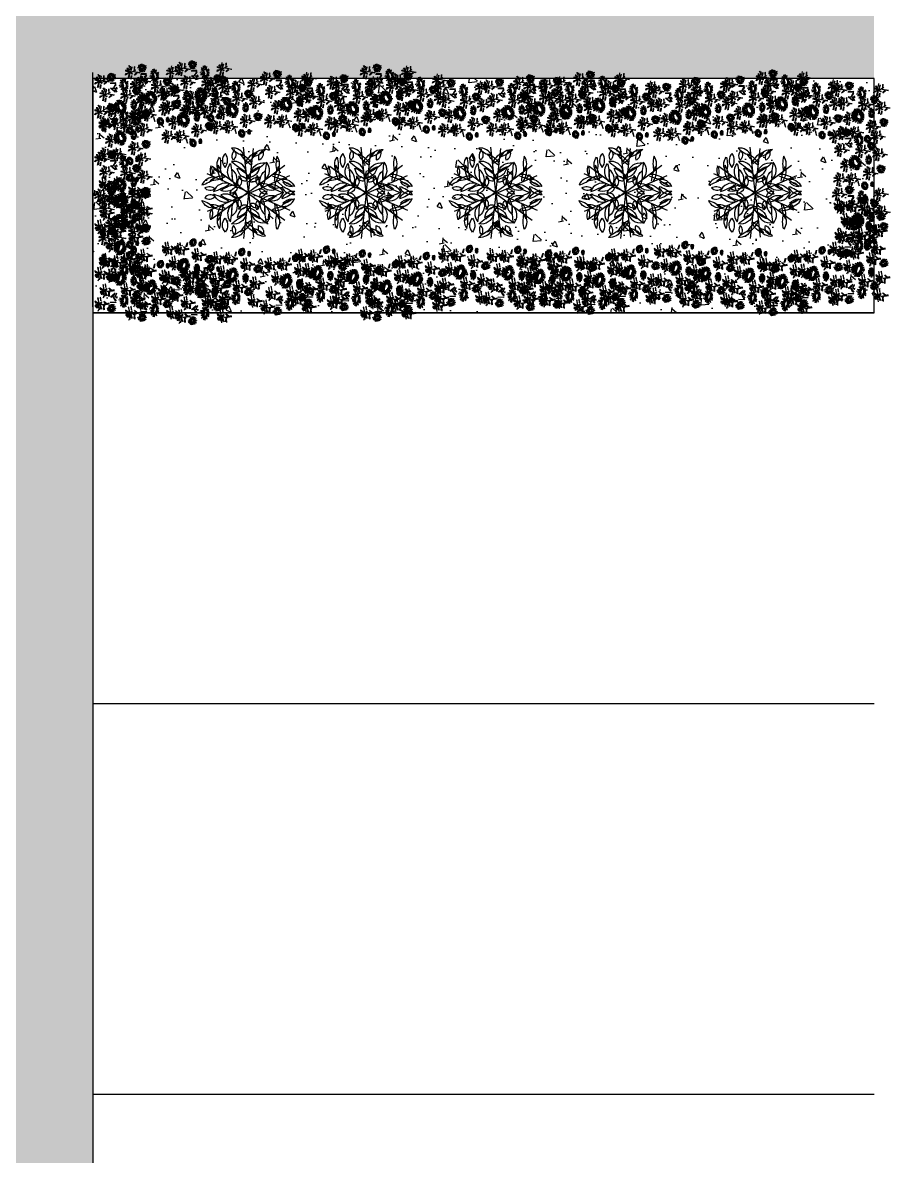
# Model space of a CAD drawing. Header units: millimetres. Extents: x 2508 to 2607, y 837 to 997.
# Drawn here: x 2530.18 to 2535.73, y 856.52 to 863.78 of the extents above; entities that cross this region are included whole.
import ezdxf

# ---------------------------------------------------------------- set-up
doc = ezdxf.new("R2010")
doc.units = ezdxf.units.MM
doc.linetypes.add('DASHED', pattern=[19.05, 12.7, -6.35])
doc.layers.add('PISO EST', color=250, linetype='Continuous', lineweight=0)

# ---------------------------------------------------------------- blocks, each defined once
blk = doc.blocks.new('mh')
at = {"color": 86, "linetype": 'Continuous'}
for p, q in [((998.4038, 665.3744), (998.3929, 665.3326)), ((998.3932, 665.3356), (998.3999, 665.3766)), ((998.4168, 665.3406), (998.403, 665.3584)), ((998.4984, 665.36), (998.5156, 665.3271)), ((998.5181, 665.3863), (998.5072, 665.3446)), ((998.5074, 665.3476), (998.5142, 665.3886)), ((998.5172, 665.3704), (998.5169, 665.3638)), ((998.5169, 665.3638), (998.5302, 665.3512)), ((998.531, 665.3526), (998.5172, 665.3704)), ((998.3584, 665.3136), (998.3836, 665.3082)), ((998.3877, 665.3411), (998.3611, 665.3422)), ((998.3651, 665.3379), (998.3874, 665.3404)), ((998.4008, 665.316), (998.3664, 665.3261)), ((998.367, 665.3207), (998.3997, 665.3159)), ((998.4016, 665.3141), (998.3718, 665.2999)), ((998.3733, 665.2921), (998.3994, 665.312)), ((998.383, 665.2858), (998.3985, 665.3115)), ((998.3912, 665.2849), (998.383, 665.2858)), ((998.3842, 665.348), (998.4014, 665.3151)), ((998.3994, 665.312), (998.3912, 665.2849)), ((998.3985, 665.3115), (998.4169, 665.2829)), ((998.4001, 665.3105), (998.4079, 665.3292)), ((998.4059, 665.286), (998.4001, 665.3105)), ((998.4115, 665.3249), (998.4008, 665.3125)), ((998.4026, 665.3518), (998.416, 665.3392)), ((998.4169, 665.2829), (998.4059, 665.286)), ((998.4062, 665.3081), (998.4347, 665.3056)), ((998.4383, 665.3007), (998.4066, 665.3081)), ((998.4079, 665.3292), (998.4115, 665.3249)), ((998.4429, 665.3166), (998.4188, 665.3214)), ((998.4199, 665.3215), (998.4407, 665.3192)), ((998.4347, 665.3056), (998.4383, 665.3007)), ((998.4404, 665.3229), (998.4426, 665.3204)), ((998.4407, 665.3192), (998.4429, 665.3166)), ((998.4671, 665.3166), (998.4815, 665.3224)), ((998.4828, 665.3226), (998.4696, 665.3156)), ((998.4727, 665.3256), (998.4979, 665.3202)), ((998.502, 665.3531), (998.4754, 665.3542)), ((998.4754, 665.3542), (998.4794, 665.3499)), ((998.4794, 665.3499), (998.5017, 665.3524)), ((998.5151, 665.328), (998.4807, 665.3381)), ((998.4807, 665.3381), (998.4813, 665.3327)), ((998.4813, 665.3327), (998.514, 665.3279)), ((998.5158, 665.3261), (998.486, 665.3119)), ((998.486, 665.3119), (998.4875, 665.3041)), ((998.4875, 665.3041), (998.5137, 665.324)), ((998.4972, 665.2978), (998.5127, 665.3235)), ((998.5054, 665.2969), (998.4972, 665.2978)), ((998.5137, 665.324), (998.5054, 665.2969)), ((998.5127, 665.3235), (998.5311, 665.2948)), ((998.5144, 665.3225), (998.5221, 665.3412)), ((998.5202, 665.298), (998.5144, 665.3225)), ((998.5258, 665.3369), (998.5151, 665.3245)), ((998.5311, 665.2948), (998.5202, 665.298)), ((998.5205, 665.3201), (998.549, 665.3176)), ((998.5526, 665.3126), (998.5209, 665.3201)), ((998.5221, 665.3412), (998.5258, 665.3369)), ((998.5571, 665.3286), (998.5331, 665.3334)), ((998.5341, 665.3335), (998.5549, 665.3311)), ((998.549, 665.3176), (998.5526, 665.3126)), ((998.6224, 665.2934), (998.5958, 665.2945)), ((998.5958, 665.2945), (998.5998, 665.2903)), ((998.5998, 665.2903), (998.6221, 665.2928)), ((998.6188, 665.3004), (998.636, 665.2674)), ((998.6385, 665.3267), (998.6276, 665.285)), ((998.6278, 665.288), (998.6346, 665.3289)), ((998.6376, 665.3108), (998.6373, 665.3042)), ((998.6373, 665.3042), (998.6506, 665.2916)), ((998.6514, 665.293), (998.6376, 665.3108)), ((998.4448, 665.2077), (998.4592, 665.2134)), ((998.4605, 665.2136), (998.4473, 665.2066)), ((998.4504, 665.2166), (998.4756, 665.2112)), ((998.4797, 665.2441), (998.4531, 665.2452)), ((998.4531, 665.2452), (998.4571, 665.241)), ((998.4571, 665.241), (998.4794, 665.2434)), ((998.4928, 665.219), (998.4584, 665.2291)), ((998.4584, 665.2291), (998.459, 665.2237)), ((998.459, 665.2237), (998.4917, 665.2189)), ((998.4936, 665.2171), (998.4637, 665.2029)), ((998.4652, 665.1951), (998.4914, 665.2151)), ((998.4749, 665.1888), (998.4904, 665.2145)), ((998.4761, 665.2511), (998.4933, 665.2181)), ((998.4914, 665.2151), (998.4831, 665.1879)), ((998.4958, 665.2774), (998.4849, 665.2357)), ((998.4851, 665.2386), (998.4919, 665.2796)), ((998.4904, 665.2145), (998.5088, 665.1859)), ((998.4921, 665.2136), (998.4998, 665.2322)), ((998.4979, 665.189), (998.4921, 665.2136)), ((998.5035, 665.2279), (998.4928, 665.2155)), ((998.4949, 665.2615), (998.4946, 665.2549)), ((998.4946, 665.2549), (998.5079, 665.2422)), ((998.5087, 665.2437), (998.4949, 665.2615)), ((998.4998, 665.2322), (998.5035, 665.2279)), ((998.5348, 665.2197), (998.5108, 665.2244)), ((998.5118, 665.2245), (998.5326, 665.2222)), ((998.5326, 665.2222), (998.5348, 665.2197)), ((998.5875, 665.257), (998.6019, 665.2628)), ((998.6032, 665.2629), (998.59, 665.256)), ((998.5931, 665.2659), (998.6183, 665.2605)), ((998.6355, 665.2684), (998.6011, 665.2785)), ((998.6011, 665.2785), (998.6017, 665.273)), ((998.6017, 665.273), (998.6344, 665.2682)), ((998.6363, 665.2665), (998.6064, 665.2523)), ((998.6064, 665.2523), (998.6079, 665.2444)), ((998.6079, 665.2444), (998.6341, 665.2644)), ((998.6176, 665.2381), (998.6331, 665.2639)), ((998.6258, 665.2372), (998.6176, 665.2381)), ((998.6341, 665.2644), (998.6258, 665.2372)), ((998.6331, 665.2639), (998.6515, 665.2352)), ((998.6348, 665.2629), (998.6425, 665.2815)), ((998.6406, 665.2383), (998.6348, 665.2629)), ((998.6462, 665.2773), (998.6355, 665.2648)), ((998.6515, 665.2352), (998.6406, 665.2383)), ((998.6409, 665.2604), (998.6694, 665.2579)), ((998.673, 665.253), (998.6413, 665.2605)), ((998.6425, 665.2815), (998.6462, 665.2773)), ((998.6775, 665.269), (998.6535, 665.2738)), ((998.6545, 665.2738), (998.6753, 665.2715)), ((998.6751, 665.2165), (998.6642, 665.1748)), ((998.6645, 665.1777), (998.6712, 665.2187)), ((998.6694, 665.2579), (998.673, 665.253)), ((998.6753, 665.2715), (998.6775, 665.269)), ((998.4127, 665.1544), (998.4093, 665.1525)), ((998.4093, 665.1525), (998.4103, 665.1194)), ((998.4115, 665.1164), (998.4127, 665.1544)), ((998.4438, 665.1374), (998.4206, 665.1561)), ((998.4206, 665.1561), (998.4212, 665.1492)), ((998.4212, 665.1492), (998.4449, 665.1359)), ((998.4248, 665.178), (998.4273, 665.1729)), ((998.4373, 665.1601), (998.4442, 665.1535)), ((998.4439, 665.1544), (998.4398, 665.1624)), ((998.4686, 665.1491), (998.4434, 665.1186)), ((998.445, 665.1537), (998.4443, 665.128)), ((998.4445, 665.123), (998.4606, 665.1452)), ((998.4449, 665.1543), (998.4455, 665.1637)), ((998.4477, 665.1501), (998.4671, 665.1594)), ((998.4656, 665.156), (998.4485, 665.1492)), ((998.4606, 665.1452), (998.4686, 665.1491)), ((998.4637, 665.2029), (998.4652, 665.1951)), ((998.4671, 665.1594), (998.4656, 665.156)), ((998.4831, 665.1879), (998.4749, 665.1888)), ((998.4905, 665.1432), (998.4796, 665.1015)), ((998.4798, 665.1045), (998.4866, 665.1454)), ((998.5088, 665.1859), (998.4979, 665.189)), ((998.4982, 665.2111), (998.5267, 665.2086)), ((998.5303, 665.2037), (998.4986, 665.2112)), ((998.5267, 665.2086), (998.5303, 665.2037)), ((998.5719, 665.1476), (998.5454, 665.1487)), ((998.5454, 665.1487), (998.5493, 665.1445)), ((998.5493, 665.1445), (998.5717, 665.1469)), ((998.5684, 665.1546), (998.5856, 665.1216)), ((998.588, 665.1809), (998.5771, 665.1392)), ((998.5774, 665.1421), (998.5842, 665.1831)), ((998.5872, 665.165), (998.5868, 665.1584)), ((998.5868, 665.1584), (998.6002, 665.1457)), ((998.601, 665.1472), (998.5872, 665.165)), ((998.6297, 665.1557), (998.6549, 665.1503)), ((998.659, 665.1832), (998.6324, 665.1843)), ((998.6364, 665.1801), (998.6587, 665.1825)), ((998.6721, 665.1581), (998.6377, 665.1682)), ((998.6383, 665.1628), (998.671, 665.158)), ((998.6729, 665.1562), (998.643, 665.142)), ((998.643, 665.142), (998.6446, 665.1342)), ((998.6446, 665.1342), (998.6707, 665.1542)), ((998.6543, 665.1279), (998.6697, 665.1536)), ((998.6555, 665.1902), (998.6727, 665.1572)), ((998.6707, 665.1542), (998.6624, 665.127)), ((998.6697, 665.1536), (998.6881, 665.125)), ((998.6714, 665.1527), (998.6792, 665.1713)), ((998.6772, 665.1281), (998.6714, 665.1527)), ((998.6828, 665.167), (998.6721, 665.1546)), ((998.6742, 665.2006), (998.6739, 665.194)), ((998.6739, 665.194), (998.6873, 665.1813)), ((998.6881, 665.1828), (998.6742, 665.2006)), ((998.6775, 665.1502), (998.706, 665.1477)), ((998.7096, 665.1428), (998.6779, 665.1503)), ((998.6792, 665.1713), (998.6828, 665.167)), ((998.684, 665.139), (998.6984, 665.1447)), ((998.6997, 665.1449), (998.6864, 665.1379)), ((998.6883, 665.198), (998.7149, 665.2075)), ((998.689, 665.2028), (998.6883, 665.198)), ((998.7145, 665.208), (998.689, 665.2028)), ((998.7141, 665.1588), (998.6901, 665.1635)), ((998.6912, 665.1636), (998.712, 665.1613)), ((998.6923, 665.1765), (998.6962, 665.1723)), ((998.6975, 665.1604), (998.6981, 665.155)), ((998.706, 665.1477), (998.7096, 665.1428)), ((998.3889, 665.0775), (998.3623, 665.0786)), ((998.3623, 665.0786), (998.3663, 665.0744)), ((998.3663, 665.0744), (998.3886, 665.0769)), ((998.3853, 665.0845), (998.4025, 665.0515)), ((998.405, 665.1108), (998.3941, 665.0691)), ((998.3943, 665.0721), (998.4011, 665.113)), ((998.4041, 665.0949), (998.4038, 665.0883)), ((998.4038, 665.0883), (998.4171, 665.0757)), ((998.418, 665.0771), (998.4041, 665.0949)), ((998.4395, 665.0735), (998.4539, 665.0793)), ((998.4552, 665.0795), (998.442, 665.0725)), ((998.4451, 665.0825), (998.4703, 665.0771)), ((998.4744, 665.11), (998.4478, 665.1111)), ((998.4478, 665.1111), (998.4518, 665.1068)), ((998.4518, 665.1068), (998.4741, 665.1093)), ((998.4875, 665.0849), (998.4531, 665.095)), ((998.4531, 665.095), (998.4536, 665.0896)), ((998.4536, 665.0896), (998.4864, 665.0848)), ((998.4882, 665.083), (998.4584, 665.0688)), ((998.4584, 665.0688), (998.4599, 665.061)), ((998.4599, 665.061), (998.4861, 665.0809)), ((998.4696, 665.0547), (998.4851, 665.0804)), ((998.4708, 665.1169), (998.488, 665.0839)), ((998.4861, 665.0809), (998.4778, 665.0538)), ((998.4851, 665.0804), (998.5035, 665.0517)), ((998.4868, 665.0794), (998.4945, 665.0981)), ((998.4926, 665.0549), (998.4868, 665.0794)), ((998.4982, 665.0938), (998.4875, 665.0813)), ((998.4896, 665.1273), (998.4893, 665.1207)), ((998.4893, 665.1207), (998.5026, 665.1081)), ((998.5034, 665.1095), (998.4896, 665.1273)), ((998.4929, 665.077), (998.5214, 665.0745)), ((998.525, 665.0695), (998.4933, 665.077)), ((998.4945, 665.0981), (998.4982, 665.0938)), ((998.5295, 665.0855), (998.5055, 665.0903)), ((998.5065, 665.0903), (998.5273, 665.088)), ((998.5214, 665.0745), (998.525, 665.0695)), ((998.5273, 665.088), (998.5295, 665.0855)), ((998.5371, 665.1112), (998.5515, 665.1169)), ((998.5528, 665.1171), (998.5395, 665.1101)), ((998.5427, 665.1201), (998.5678, 665.1147)), ((998.585, 665.1226), (998.5506, 665.1326)), ((998.5506, 665.1326), (998.5512, 665.1272)), ((998.5512, 665.1272), (998.5839, 665.1224)), ((998.5858, 665.1207), (998.556, 665.1064)), ((998.556, 665.1064), (998.5575, 665.0986)), ((998.5575, 665.0986), (998.5837, 665.1186)), ((998.5672, 665.0923), (998.5827, 665.118)), ((998.5754, 665.0914), (998.5672, 665.0923)), ((998.5837, 665.1186), (998.5754, 665.0914)), ((998.5827, 665.118), (998.6011, 665.0894)), ((998.5843, 665.1171), (998.5921, 665.1357)), ((998.5901, 665.0925), (998.5843, 665.1171)), ((998.5958, 665.1314), (998.5851, 665.119)), ((998.6011, 665.0894), (998.5901, 665.0925)), ((998.5905, 665.1146), (998.6189, 665.1121)), ((998.6226, 665.1072), (998.5908, 665.1147)), ((998.5921, 665.1357), (998.5958, 665.1314)), ((998.6271, 665.1232), (998.603, 665.128)), ((998.6041, 665.128), (998.6249, 665.1257)), ((998.6189, 665.1121), (998.6226, 665.1072)), ((998.6249, 665.1257), (998.6271, 665.1232)), ((998.6277, 665.0676), (998.6421, 665.0734)), ((998.6434, 665.0735), (998.6301, 665.0665)), ((998.6333, 665.0765), (998.6585, 665.0711)), ((998.6625, 665.104), (998.636, 665.1051)), ((998.636, 665.1051), (998.6399, 665.1009)), ((998.6399, 665.1009), (998.6623, 665.1034)), ((998.6756, 665.079), (998.6412, 665.0891)), ((998.6412, 665.0891), (998.6418, 665.0836)), ((998.6418, 665.0836), (998.6745, 665.0788)), ((998.6764, 665.0771), (998.6466, 665.0629)), ((998.6481, 665.055), (998.6743, 665.075)), ((998.6624, 665.127), (998.6543, 665.1279)), ((998.6578, 665.0487), (998.6733, 665.0745)), ((998.659, 665.111), (998.6762, 665.078)), ((998.6743, 665.075), (998.666, 665.0478)), ((998.6786, 665.1373), (998.6677, 665.0956)), ((998.668, 665.0986), (998.6748, 665.1395)), ((998.6733, 665.0745), (998.6917, 665.0458)), ((998.6749, 665.0735), (998.6827, 665.0921)), ((998.6807, 665.0489), (998.6749, 665.0735)), ((998.6864, 665.0879), (998.6757, 665.0754)), ((998.6881, 665.125), (998.6772, 665.1281)), ((998.6778, 665.1214), (998.6774, 665.1148)), ((998.6774, 665.1148), (998.6908, 665.1022)), ((998.6916, 665.1036), (998.6778, 665.1214)), ((998.6811, 665.071), (998.7095, 665.0685)), ((998.7132, 665.0636), (998.6814, 665.0711)), ((998.6827, 665.0921), (998.6864, 665.0879)), ((998.7177, 665.0796), (998.6936, 665.0844)), ((998.6947, 665.0844), (998.7155, 665.0821)), ((998.7095, 665.0685), (998.7132, 665.0636)), ((998.7155, 665.0821), (998.7177, 665.0796)), ((998.354, 665.0411), (998.3684, 665.0469)), ((998.3697, 665.047), (998.3565, 665.0401)), ((998.3596, 665.05), (998.3848, 665.0446)), ((998.402, 665.0525), (998.3676, 665.0626)), ((998.3676, 665.0626), (998.3682, 665.0571)), ((998.3682, 665.0571), (998.4009, 665.0523)), ((998.4028, 665.0506), (998.3729, 665.0364)), ((998.3729, 665.0364), (998.3745, 665.0285)), ((998.3745, 665.0285), (998.4006, 665.0485)), ((998.3842, 665.0222), (998.3996, 665.048)), ((998.3923, 665.0213), (998.3842, 665.0222)), ((998.4006, 665.0485), (998.3923, 665.0213)), ((998.3996, 665.048), (998.418, 665.0193)), ((998.4013, 665.047), (998.409, 665.0656)), ((998.4071, 665.0224), (998.4013, 665.047)), ((998.4127, 665.0614), (998.402, 665.0489)), ((998.418, 665.0193), (998.4071, 665.0224)), ((998.4074, 665.0445), (998.4359, 665.042)), ((998.4395, 665.0371), (998.4078, 665.0446)), ((998.409, 665.0656), (998.4127, 665.0614)), ((998.444, 665.0531), (998.42, 665.0579)), ((998.4211, 665.0579), (998.4419, 665.0556)), ((998.4359, 665.042), (998.4395, 665.0371)), ((998.4419, 665.0556), (998.444, 665.0531)), ((998.4778, 665.0538), (998.4696, 665.0547)), ((998.5035, 665.0517), (998.4926, 665.0549)), ((998.6466, 665.0629), (998.6481, 665.055)), ((998.666, 665.0478), (998.6578, 665.0487)), ((998.6917, 665.0458), (998.6807, 665.0489))]:
    blk.add_line(p, q, dxfattribs=at)
at = {"color": 50, "linetype": 'Continuous'}
for p, q in [((998.5859, 665.3623), (998.5964, 665.3553)), ((998.6017, 665.3574), (998.5859, 665.3623)), ((998.5917, 665.3731), (998.5998, 665.3562)), ((998.605, 665.3604), (998.5917, 665.3731)), ((998.6058, 665.3753), (998.605, 665.3604)), ((998.6127, 665.3579), (998.6058, 665.3753)), ((998.618, 665.3709), (998.6127, 665.3579)), ((998.6156, 665.3556), (998.618, 665.3709)), ((998.6305, 665.3634), (998.6156, 665.3556)), ((998.6177, 665.3517), (998.6305, 665.3634)), ((998.4503, 665.2885), (998.4342, 665.2848)), ((998.4342, 665.2848), (998.4481, 665.2834)), ((998.4367, 665.2912), (998.4503, 665.2885)), ((998.4503, 665.2911), (998.4367, 665.2912)), ((998.4372, 665.296), (998.4503, 665.2911)), ((998.4501, 665.2954), (998.4372, 665.296)), ((998.4396, 665.3024), (998.4501, 665.2954)), ((998.4554, 665.2975), (998.4396, 665.3024)), ((998.4454, 665.3132), (998.4536, 665.2963)), ((998.4587, 665.3006), (998.4454, 665.3132)), ((998.4595, 665.3155), (998.4587, 665.3006)), ((998.4664, 665.298), (998.4595, 665.3155)), ((998.4717, 665.311), (998.4664, 665.298)), ((998.4693, 665.2957), (998.4717, 665.311)), ((998.4843, 665.3036), (998.4693, 665.2957)), ((998.4693, 665.2865), (998.4876, 665.2922)), ((998.4874, 665.2839), (998.4693, 665.2865)), ((998.4715, 665.2918), (998.4843, 665.3036)), ((998.4876, 665.2922), (998.4715, 665.2918)), ((998.5407, 665.2865), (998.5447, 665.277)), ((998.5409, 665.2764), (998.5407, 665.2865)), ((998.5447, 665.277), (998.5459, 665.2872)), ((998.5459, 665.2872), (998.5473, 665.2767)), ((998.5473, 665.2767), (998.5513, 665.2869)), ((998.5513, 665.2869), (998.5524, 665.2763)), ((998.5524, 665.2763), (998.5597, 665.2853)), ((998.5597, 665.2853), (998.556, 665.2764)), ((998.5966, 665.3483), (998.5805, 665.3447)), ((998.5805, 665.3447), (998.5944, 665.3433)), ((998.5944, 665.3433), (998.5808, 665.3359)), ((998.5808, 665.3359), (998.5935, 665.3407)), ((998.583, 665.3511), (998.5966, 665.3483)), ((998.5966, 665.351), (998.583, 665.3511)), ((998.5835, 665.3559), (998.5966, 665.351)), ((998.5964, 665.3553), (998.5835, 665.3559)), ((998.5935, 665.3407), (998.5889, 665.3268)), ((998.5889, 665.3268), (998.5979, 665.3379)), ((998.5979, 665.3379), (998.5953, 665.3212)), ((998.5953, 665.3212), (998.5998, 665.3365)), ((998.5998, 665.3365), (998.6062, 665.3186)), ((998.6037, 665.3363), (998.616, 665.3251)), ((998.6062, 665.3186), (998.6037, 665.3363)), ((998.6096, 665.3371), (998.627, 665.3312)), ((998.616, 665.3251), (998.6096, 665.3371)), ((998.6119, 665.342), (998.6336, 665.3438)), ((998.627, 665.3312), (998.6119, 665.342)), ((998.6156, 665.3464), (998.6339, 665.3521)), ((998.6336, 665.3438), (998.6156, 665.3464)), ((998.6301, 665.3353), (998.6165, 665.3399)), ((998.6339, 665.3521), (998.6177, 665.3517)), ((998.6854, 665.2905), (998.6988, 665.292)), ((998.698, 665.2894), (998.6854, 665.2905)), ((998.6995, 665.2899), (998.6899, 665.283)), ((998.6899, 665.283), (998.6991, 665.2886)), ((998.6902, 665.2956), (998.6992, 665.2937)), ((998.6988, 665.292), (998.6902, 665.2956)), ((998.695, 665.2985), (998.7003, 665.2945)), ((998.6992, 665.2937), (998.695, 665.2985)), ((998.6974, 665.2802), (998.6995, 665.2899)), ((998.7023, 665.2875), (998.6974, 665.2802)), ((998.7007, 665.2887), (998.6985, 665.2892)), ((998.6987, 665.2896), (998.6988, 665.2908)), ((998.6991, 665.289), (998.6987, 665.2896)), ((998.6988, 665.2908), (998.6992, 665.2919)), ((998.6992, 665.2919), (998.7006, 665.2936)), ((998.7002, 665.2999), (998.7023, 665.2948)), ((998.7003, 665.2945), (998.7002, 665.2999)), ((998.7006, 665.2936), (998.7013, 665.294)), ((998.7035, 665.2884), (998.7007, 665.2887)), ((998.7013, 665.294), (998.704, 665.2944)), ((998.7023, 665.2948), (998.703, 665.3003)), ((998.7036, 665.2789), (998.7023, 665.2875)), ((998.703, 665.3003), (998.7037, 665.2947)), ((998.7059, 665.2884), (998.7035, 665.2884)), ((998.7046, 665.2878), (998.7036, 665.2789)), ((998.7037, 665.2947), (998.7059, 665.3001)), ((998.704, 665.2944), (998.7065, 665.2942)), ((998.7102, 665.2797), (998.7046, 665.2878)), ((998.7059, 665.3001), (998.7064, 665.2944)), ((998.7084, 665.2883), (998.7059, 665.2884)), ((998.7064, 665.2944), (998.7104, 665.2993)), ((998.7065, 665.2942), (998.7094, 665.2924)), ((998.7076, 665.2881), (998.7102, 665.2797)), ((998.7164, 665.2826), (998.7076, 665.2881)), ((998.7104, 665.2993), (998.7084, 665.2945)), ((998.7084, 665.2945), (998.7151, 665.2967)), ((998.7098, 665.2892), (998.7084, 665.2883)), ((998.7093, 665.2898), (998.7164, 665.2826)), ((998.7187, 665.2865), (998.7093, 665.2898)), ((998.7094, 665.2924), (998.7106, 665.2907)), ((998.7106, 665.2907), (998.7098, 665.2892)), ((998.7151, 665.2967), (998.711, 665.2927)), ((998.711, 665.2927), (998.7183, 665.2945)), ((998.7199, 665.2917), (998.711, 665.2899)), ((998.711, 665.2899), (998.7187, 665.2865)), ((998.7183, 665.2945), (998.7118, 665.2909)), ((998.7118, 665.2909), (998.7199, 665.2917)), ((998.4071, 665.2133), (998.3829, 665.2177)), ((998.3983, 665.2115), (998.3829, 665.2177)), ((998.4086, 665.2141), (998.399, 665.2311)), ((998.399, 665.2311), (998.4124, 665.2208)), ((998.4035, 665.2111), (998.4149, 665.2179)), ((998.4097, 665.233), (998.4184, 665.22)), ((998.4124, 665.2208), (998.4097, 665.233)), ((998.4149, 665.2179), (998.4199, 665.2192)), ((998.4184, 665.22), (998.4223, 665.232)), ((998.4199, 665.2192), (998.4252, 665.2195)), ((998.4223, 665.232), (998.4239, 665.2199)), ((998.4239, 665.2199), (998.4325, 665.2329)), ((998.4252, 665.2195), (998.4319, 665.2189)), ((998.4319, 665.2189), (998.4374, 665.2166)), ((998.4325, 665.2329), (998.4326, 665.2206)), ((998.4326, 665.2206), (998.4462, 665.2292)), ((998.4481, 665.2834), (998.4345, 665.276)), ((998.4345, 665.276), (998.4472, 665.2808)), ((998.4374, 665.2166), (998.442, 665.213)), ((998.4462, 665.2292), (998.438, 665.2175)), ((998.438, 665.2175), (998.4579, 665.2188)), ((998.442, 665.213), (998.4433, 665.2091)), ((998.4472, 665.2808), (998.4427, 665.2669)), ((998.4427, 665.2669), (998.4516, 665.278)), ((998.4579, 665.2188), (998.446, 665.2143)), ((998.446, 665.2143), (998.4585, 665.2097)), ((998.4516, 665.278), (998.449, 665.2613)), ((998.449, 665.2613), (998.4535, 665.2767)), ((998.4535, 665.2767), (998.4599, 665.2587)), ((998.4574, 665.2764), (998.4697, 665.2652)), ((998.4599, 665.2587), (998.4574, 665.2764)), ((998.4634, 665.2772), (998.4807, 665.2713)), ((998.4697, 665.2652), (998.4634, 665.2772)), ((998.4656, 665.2821), (998.4874, 665.2839)), ((998.4807, 665.2713), (998.4656, 665.2821)), ((998.4838, 665.2754), (998.4703, 665.28)), ((998.5133, 665.2689), (998.5381, 665.2718)), ((998.5366, 665.2668), (998.5133, 665.2689)), ((998.5395, 665.2679), (998.5216, 665.255)), ((998.5216, 665.255), (998.5387, 665.2654)), ((998.5221, 665.2784), (998.5388, 665.2748)), ((998.5381, 665.2718), (998.5221, 665.2784)), ((998.531, 665.2838), (998.5409, 665.2764)), ((998.5388, 665.2748), (998.531, 665.2838)), ((998.5355, 665.2498), (998.5395, 665.2679)), ((998.5446, 665.2634), (998.5355, 665.2498)), ((998.5416, 665.2656), (998.5375, 665.2665)), ((998.538, 665.2672), (998.5381, 665.2695)), ((998.5386, 665.2662), (998.538, 665.2672)), ((998.5381, 665.2695), (998.5389, 665.2716)), ((998.5389, 665.2716), (998.5415, 665.2748)), ((998.5415, 665.2748), (998.5428, 665.2755)), ((998.5468, 665.265), (998.5416, 665.2656)), ((998.5571, 665.1936), (998.5424, 665.2146)), ((998.5625, 665.1965), (998.5424, 665.2146)), ((998.5428, 665.2755), (998.5478, 665.2762)), ((998.547, 665.2474), (998.5446, 665.2634)), ((998.5513, 665.265), (998.5468, 665.265)), ((998.5489, 665.264), (998.547, 665.2474)), ((998.5478, 665.2762), (998.5525, 665.2759)), ((998.5593, 665.2489), (998.5489, 665.264)), ((998.556, 665.2649), (998.5513, 665.265)), ((998.5525, 665.2759), (998.5578, 665.2725)), ((998.5545, 665.2646), (998.5593, 665.2489)), ((998.571, 665.2542), (998.5545, 665.2646)), ((998.5548, 665.2195), (998.5597, 665.2006)), ((998.564, 665.2029), (998.5548, 665.2195)), ((998.556, 665.2764), (998.5685, 665.2805)), ((998.5587, 665.2665), (998.556, 665.2649)), ((998.5576, 665.2677), (998.571, 665.2542)), ((998.5752, 665.2615), (998.5576, 665.2677)), ((998.5578, 665.2725), (998.5601, 665.2694)), ((998.5601, 665.2694), (998.5587, 665.2665)), ((998.5602, 665.2202), (998.564, 665.2029)), ((998.5704, 665.2027), (998.5602, 665.2202)), ((998.5685, 665.2805), (998.5608, 665.2731)), ((998.5608, 665.2731), (998.5744, 665.2765)), ((998.5774, 665.2712), (998.5609, 665.2679)), ((998.5609, 665.2679), (998.5752, 665.2615)), ((998.5744, 665.2765), (998.5624, 665.2697)), ((998.5624, 665.2697), (998.5774, 665.2712)), ((998.5685, 665.2219), (998.5704, 665.2027)), ((998.5759, 665.2045), (998.5685, 665.2219)), ((998.578, 665.2206), (998.5759, 665.2045)), ((998.5807, 665.2032), (998.578, 665.2206)), ((998.59, 665.2161), (998.5807, 665.2032)), ((998.5844, 665.201), (998.59, 665.2161)), ((998.6995, 665.2445), (998.688, 665.2413)), ((998.688, 665.2413), (998.7002, 665.2416)), ((998.6887, 665.2471), (998.6995, 665.2445)), ((998.7004, 665.2468), (998.6887, 665.2471)), ((998.7002, 665.2416), (998.6889, 665.2361)), ((998.6889, 665.2361), (998.7006, 665.2384)), ((998.7006, 665.2384), (998.6894, 665.2321)), ((998.6894, 665.2321), (998.7026, 665.2372)), ((998.6928, 665.2522), (998.7004, 665.2468)), ((998.7021, 665.2486), (998.6928, 665.2522)), ((998.7019, 665.2521), (998.6958, 665.2561)), ((998.6958, 665.2561), (998.7021, 665.2486)), ((998.7026, 665.2372), (998.6964, 665.227)), ((998.6964, 665.227), (998.7053, 665.2368)), ((998.7019, 665.2536), (998.6979, 665.2582)), ((998.7021, 665.2556), (998.6979, 665.2582)), ((998.7027, 665.2589), (998.7011, 665.2613)), ((998.7028, 665.2598), (998.7011, 665.2613)), ((998.7053, 665.2368), (998.7017, 665.2229)), ((998.7017, 665.2229), (998.7062, 665.2362)), ((998.704, 665.2512), (998.7048, 665.2503)), ((998.704, 665.2508), (998.7048, 665.2503)), ((998.706, 665.2531), (998.7075, 665.2521)), ((998.7062, 665.2362), (998.7075, 665.2211)), ((998.7063, 665.2538), (998.7075, 665.2521)), ((998.7071, 665.2559), (998.7108, 665.2525)), ((998.7075, 665.2211), (998.7084, 665.2369)), ((998.7078, 665.2639), (998.7104, 665.2537)), ((998.7127, 665.255), (998.7078, 665.2639)), ((998.7084, 665.2369), (998.7133, 665.2203)), ((998.7106, 665.2643), (998.7127, 665.255)), ((998.7161, 665.2549), (998.7106, 665.2643)), ((998.7123, 665.2379), (998.7193, 665.2224)), ((998.7133, 665.2203), (998.7123, 665.2379)), ((998.7151, 665.2652), (998.7161, 665.2549)), ((998.7191, 665.2559), (998.7151, 665.2652)), ((998.7167, 665.2382), (998.7249, 665.2239)), ((998.7193, 665.2224), (998.7167, 665.2382)), ((998.7202, 665.2645), (998.7191, 665.2559)), ((998.7199, 665.2383), (998.7312, 665.2287)), ((998.7249, 665.2239), (998.7199, 665.2383)), ((998.7217, 665.2552), (998.7202, 665.2645)), ((998.7267, 665.2621), (998.7217, 665.2552)), ((998.7225, 665.2522), (998.722, 665.2493)), ((998.722, 665.2493), (998.7313, 665.2391)), ((998.7223, 665.2409), (998.7357, 665.2354)), ((998.7312, 665.2287), (998.7223, 665.2409)), ((998.7324, 665.2407), (998.7225, 665.2522)), ((998.7237, 665.254), (998.7267, 665.2621)), ((998.7333, 665.2587), (998.7237, 665.254)), ((998.7245, 665.2435), (998.7389, 665.2432)), ((998.7357, 665.2354), (998.7245, 665.2435)), ((998.7251, 665.2517), (998.7333, 665.2587)), ((998.7379, 665.2547), (998.7251, 665.2517)), ((998.7263, 665.2499), (998.7379, 665.2547)), ((998.7399, 665.2496), (998.7263, 665.2499)), ((998.7264, 665.2476), (998.7399, 665.2496)), ((998.7389, 665.2432), (998.7264, 665.2476)), ((998.735, 665.2359), (998.7331, 665.2386)), ((998.3517, 665.1413), (998.3622, 665.1344)), ((998.3674, 665.1365), (998.3517, 665.1413)), ((998.3575, 665.1521), (998.3656, 665.1353)), ((998.3707, 665.1395), (998.3575, 665.1521)), ((998.3716, 665.1544), (998.3707, 665.1395)), ((998.3784, 665.137), (998.3716, 665.1544)), ((998.3768, 665.2036), (998.3983, 665.2115)), ((998.3999, 665.2084), (998.3768, 665.2036)), ((998.3838, 665.1499), (998.3784, 665.137)), ((998.3792, 665.1956), (998.3999, 665.2084)), ((998.3977, 665.1983), (998.3792, 665.1956)), ((998.3814, 665.1347), (998.3838, 665.1499)), ((998.3963, 665.1425), (998.3814, 665.1347)), ((998.3835, 665.1308), (998.3963, 665.1425)), ((998.3894, 665.1842), (998.3977, 665.1983)), ((998.4118, 665.1979), (998.3894, 665.1842)), ((998.4001, 665.206), (998.4022, 665.21)), ((998.4037, 665.2005), (998.4001, 665.206)), ((998.4035, 665.2111), (998.4022, 665.21)), ((998.4102, 665.1992), (998.4037, 665.2005)), ((998.4157, 665.2017), (998.4062, 665.1817)), ((998.4062, 665.1817), (998.4118, 665.1979)), ((998.4176, 665.2002), (998.4102, 665.1992)), ((998.4179, 665.1795), (998.4157, 665.2017)), ((998.4194, 665.2005), (998.4176, 665.2002)), ((998.4207, 665.2006), (998.4179, 665.1795)), ((998.4194, 665.2005), (998.4305, 665.2028)), ((998.4217, 665.1999), (998.4293, 665.1812)), ((998.4285, 665.2024), (998.4368, 665.1778)), ((998.4286, 665.2024), (998.4293, 665.1812)), ((998.4296, 665.2023), (998.4292, 665.2007)), ((998.4303, 665.1995), (998.4295, 665.2026)), ((998.4385, 665.2043), (998.4305, 665.2028)), ((998.4362, 665.1929), (998.4358, 665.203)), ((998.4362, 665.1929), (998.4368, 665.1778)), ((998.4542, 665.1872), (998.438, 665.2012)), ((998.4424, 665.206), (998.4385, 665.2043)), ((998.4397, 665.2046), (998.4542, 665.1872)), ((998.4595, 665.1983), (998.4397, 665.2046)), ((998.4585, 665.2097), (998.4421, 665.209)), ((998.4421, 665.209), (998.4595, 665.1983)), ((998.4433, 665.2091), (998.4424, 665.206)), ((998.5395, 665.1834), (998.518, 665.1775)), ((998.518, 665.1775), (998.5408, 665.1779)), ((998.5194, 665.1883), (998.5395, 665.1834)), ((998.541, 665.1877), (998.5194, 665.1883)), ((998.5408, 665.1779), (998.5197, 665.1677)), ((998.5197, 665.1677), (998.5414, 665.1719)), ((998.5414, 665.1719), (998.5206, 665.1602)), ((998.5206, 665.1602), (998.5453, 665.1699)), ((998.527, 665.1976), (998.541, 665.1877)), ((998.5442, 665.1911), (998.527, 665.1976)), ((998.5491, 665.1941), (998.5326, 665.2049)), ((998.5326, 665.2049), (998.5442, 665.1911)), ((998.5453, 665.1699), (998.5336, 665.1507)), ((998.5336, 665.1507), (998.5503, 665.1691)), ((998.5517, 665.1912), (998.5365, 665.2089)), ((998.5531, 665.1983), (998.5365, 665.2089)), ((998.5503, 665.1691), (998.5435, 665.1432)), ((998.5435, 665.1432), (998.5519, 665.1679)), ((998.5478, 665.1957), (998.5492, 665.1941)), ((998.5478, 665.195), (998.5492, 665.1941)), ((998.5515, 665.1993), (998.5543, 665.1975)), ((998.5519, 665.1679), (998.5544, 665.1399)), ((998.5521, 665.2007), (998.5543, 665.1975)), ((998.5536, 665.2045), (998.5605, 665.1983)), ((998.5544, 665.1399), (998.556, 665.1692)), ((998.556, 665.1692), (998.5651, 665.1384)), ((998.5632, 665.1711), (998.5763, 665.1422)), ((998.5651, 665.1384), (998.5632, 665.1711)), ((998.5715, 665.1716), (998.5866, 665.1451)), ((998.5763, 665.1422), (998.5715, 665.1716)), ((998.5774, 665.1718), (998.5983, 665.154)), ((998.5866, 665.1451), (998.5774, 665.1718)), ((998.5819, 665.1767), (998.6068, 665.1664)), ((998.5983, 665.154), (998.5819, 665.1767)), ((998.6024, 665.2097), (998.5844, 665.201)), ((998.586, 665.1816), (998.6128, 665.181)), ((998.6068, 665.1664), (998.586, 665.1816)), ((998.587, 665.1968), (998.6024, 665.2097)), ((998.6108, 665.2023), (998.587, 665.1968)), ((998.5894, 665.1934), (998.6108, 665.2023)), ((998.6146, 665.1928), (998.5894, 665.1934)), ((998.5895, 665.1891), (998.6146, 665.1928)), ((998.6128, 665.181), (998.5895, 665.1891)), ((998.3623, 665.1274), (998.3463, 665.1238)), ((998.3463, 665.1238), (998.3602, 665.1223)), ((998.3602, 665.1223), (998.3466, 665.115)), ((998.3466, 665.115), (998.3592, 665.1198)), ((998.3488, 665.1302), (998.3623, 665.1274)), ((998.3624, 665.1301), (998.3488, 665.1302)), ((998.3492, 665.135), (998.3624, 665.1301)), ((998.3622, 665.1344), (998.3492, 665.135)), ((998.3592, 665.1198), (998.3547, 665.1059)), ((998.3547, 665.1059), (998.3637, 665.117)), ((998.3637, 665.117), (998.3611, 665.1003)), ((998.3611, 665.1003), (998.3656, 665.1156)), ((998.3656, 665.1156), (998.3719, 665.0976)), ((998.3695, 665.1153), (998.3817, 665.1042)), ((998.3719, 665.0976), (998.3695, 665.1153)), ((998.3754, 665.1161), (998.3927, 665.1103)), ((998.3817, 665.1042), (998.3754, 665.1161)), ((998.3776, 665.1211), (998.3994, 665.1228)), ((998.3927, 665.1103), (998.3776, 665.1211)), ((998.3814, 665.1255), (998.3997, 665.1312)), ((998.3994, 665.1228), (998.3814, 665.1255)), ((998.3958, 665.1143), (998.3823, 665.119)), ((998.3997, 665.1312), (998.3835, 665.1308))]:
    blk.add_line(p, q, dxfattribs=at)
for points in [[(998.4532, 665.2882), (998.4534, 665.2899), (998.455, 665.2921), (998.4584, 665.2946), (998.4641, 665.2948), (998.4674, 665.2926), (998.4659, 665.2891), (998.4647, 665.2851), (998.462, 665.2805), (998.4572, 665.2795), (998.4535, 665.2797), (998.4507, 665.2832), (998.4522, 665.2873), (998.4538, 665.2897)], [(998.5995, 665.3481), (998.5997, 665.3498), (998.6013, 665.3519), (998.6047, 665.3545), (998.6104, 665.3547), (998.6136, 665.3525), (998.6122, 665.349), (998.611, 665.345), (998.6082, 665.3403), (998.6035, 665.3394), (998.5998, 665.3396), (998.597, 665.3431), (998.5985, 665.3472), (998.6001, 665.3495)], [(998.7106, 665.2508), (998.7132, 665.2523), (998.7153, 665.2535), (998.7197, 665.2536), (998.7226, 665.2518), (998.7244, 665.2497), (998.7238, 665.246), (998.7216, 665.2418), (998.7183, 665.2406), (998.7132, 665.2395), (998.7093, 665.2383), (998.7042, 665.2375), (998.7014, 665.242), (998.7025, 665.2462), (998.7058, 665.2487)], [(998.7106, 665.2508), (998.7098, 665.2506), (998.7093, 665.2502), (998.7088, 665.2499), (998.7084, 665.2495), (998.7077, 665.2492), (998.7068, 665.2489), (998.7058, 665.2486), (998.7058, 665.2487)], [(998.56, 665.1951), (998.5648, 665.1979), (998.5689, 665.2001), (998.577, 665.2002), (998.5825, 665.197), (998.5857, 665.193), (998.5846, 665.1861), (998.5806, 665.1783), (998.5744, 665.1762), (998.565, 665.1741), (998.5576, 665.1718), (998.5482, 665.1703), (998.5429, 665.1788), (998.5449, 665.1866), (998.5511, 665.1912)], [(998.56, 665.1951), (998.5587, 665.1948), (998.5577, 665.194), (998.5568, 665.1935), (998.5559, 665.1927), (998.5547, 665.1921), (998.5529, 665.1916), (998.5512, 665.1911), (998.5511, 665.1912)], [(998.3653, 665.1271), (998.3655, 665.1289), (998.3671, 665.131), (998.3704, 665.1336), (998.3762, 665.1338), (998.3794, 665.1315), (998.378, 665.128), (998.3768, 665.124), (998.374, 665.1194), (998.3692, 665.1185), (998.3655, 665.1187), (998.3628, 665.1222), (998.3643, 665.1263), (998.3658, 665.1286)]]:
    blk.add_lwpolyline(points, dxfattribs=at)
blk = doc.blocks.new('fsfsff')
for q in [(109.458, 59.112), (110.301, 58.839), (108.8, 58.519), (108.984, 57.652), (110.485, 57.972), (109.827, 57.379)]:
    blk.add_line((109.642, 58.245), q)
for centre, radius, start, end in [((109.277, 58.825), 0.249, 29.75, 102.0497), ((109.602, 59.523), 0.591, 230.3878, 259.0632), ((109.676, 58.94), 0.21, 102.2233, 159.8114), ((109.413, 59.242), 0.24, 286.0238, 336.0109), ((109.962, 58.862), 0.196, 80.709, 169.1064), ((109.774, 59.13), 0.232, 268.6571, 341.1583), ((109.215, 58.883), 0.161, 181.7015, 259.7406), ((109.05, 58.741), 0.137, 352.8639, 88.5782), ((109.874, 58.692), 0.372, 113.3521, 160.9965), ((109.143, 59.304), 0.643, 308.197, 335.0866), ((111.344, 58.71), 1.417, 173.8113, 187.5003), ((109.762, 58.685), 0.248, 317.2702, 45.7188), ((110.729, 58.92), 0.591, 170.3878, 199.0632), ((109.962, 58.852), 0.249, 329.75, 42.0497), ((109.371, 58.669), 0.372, 173.3521, 220.9965), ((108.476, 58.343), 0.643, 8.197, 35.0866), ((109.321, 58.569), 0.248, 17.2702, 105.7188), ((110.09, 59.951), 1.417, 233.8113, 247.5003), ((109.752, 58.611), 0.472, 175.1527, 215.9348), ((109.156, 58.445), 0.241, 332.4729, 58.6145), ((110.014, 58.333), 0.472, 115.1527, 155.9348), ((109.572, 58.766), 0.241, 272.4729, 358.6145), ((110.31, 59.207), 0.643, 248.197, 275.0866), ((110.145, 58.268), 0.372, 53.3521, 100.9965), ((108.97, 58.215), 0.249, 89.75, 162.0497), ((108.528, 58.845), 0.591, 290.3878, 319.0632), ((109.469, 58.395), 0.146, 30.9077, 110.1073), ((109.539, 58.593), 0.134, 206.5427, 294.4723), ((109.891, 58.509), 0.134, 146.5427, 234.4723), ((109.686, 58.47), 0.146, 330.9077, 50.1073), ((109.904, 57.967), 0.472, 55.1527, 95.9348), ((110.059, 58.566), 0.241, 212.4729, 298.6145), ((110.392, 58.347), 0.161, 61.7015, 139.7406), ((110.351, 58.56), 0.137, 232.8639, 328.5782), ((109.202, 58.129), 0.248, 77.2702, 165.7188), ((108.389, 59.486), 1.417, 293.8113, 307.5003), ((109.426, 58.17), 0.146, 90.9077, 170.1073), ((109.29, 58.329), 0.134, 266.5427, 354.4723), ((109.995, 58.161), 0.134, 86.5427, 174.4723), ((109.859, 58.32), 0.146, 270.9077, 350.1073), ((110.083, 58.362), 0.248, 257.2702, 345.7188), ((110.896, 57.005), 1.417, 113.8113, 127.5003), ((110.742, 57.646), 0.591, 110.3878, 139.0632), ((110.3, 58.276), 0.249, 269.75, 342.0497), ((108.941, 57.96), 0.146, 90.9077, 170.1073), ((108.805, 58.119), 0.134, 266.5427, 354.4723), ((109.226, 57.924), 0.241, 32.4729, 118.6145), ((109.381, 58.523), 0.472, 235.1527, 275.9348), ((109.523, 57.805), 0.248, 137.2702, 225.7188), ((107.941, 57.78), 1.417, 353.8113, 7.5003), ((109.599, 58.02), 0.146, 150.9077, 230.1073), ((109.393, 57.982), 0.134, 326.5427, 54.4723), ((109.271, 58.158), 0.472, 295.1527, 335.9348), ((109.713, 57.724), 0.241, 92.4729, 178.6145), ((109.746, 57.898), 0.134, 26.5427, 114.4723), ((109.816, 58.095), 0.146, 210.9077, 290.1073), ((110.129, 58.046), 0.241, 152.4729, 238.6145), ((109.532, 57.88), 0.472, 355.1527, 35.9348), ((110.809, 58.148), 0.643, 188.197, 215.0866), ((109.914, 57.822), 0.372, 353.3521, 40.9965), ((108.975, 57.283), 0.643, 68.197, 95.0866), ((109.14, 58.222), 0.372, 233.3521, 280.9965), ((109.323, 57.639), 0.249, 149.75, 222.0497), ((108.556, 57.571), 0.591, 350.3878, 19.0632), ((109.964, 57.922), 0.248, 197.2702, 285.7188), ((109.195, 56.54), 1.417, 53.8113, 67.5003), ((110.318, 57.648), 0.249, 149.75, 222.0497), ((109.551, 57.58), 0.591, 350.3878, 19.0632), ((110.421, 57.754), 0.24, 166.0238, 216.0109), ((110.027, 57.678), 0.21, 342.2233, 39.8114), ((110.142, 57.186), 0.643, 128.197, 155.0866), ((109.411, 57.799), 0.372, 293.3521, 340.9965), ((110.005, 57.678), 0.249, 209.75, 282.0497), ((109.681, 56.98), 0.591, 50.3878, 79.0632)]:
    blk.add_arc(centre, radius, start, end)

msp = doc.modelspace()

# ---------------------------------------------------------------- hatches: boundary and pattern name
h = msp.add_hatch()
h.set_pattern_fill('AR-CONC', color=251, scale=0.002, angle=-90, style=0)
h.set_pattern_definition([(320, (1277.43977, 3959.02137), (-0.03187817, -0.364369338), [0.0381, -0.4191]), (265, (1277.43977, 3959.02137), (0.382113286, 0.07048565), [0.03048, -0.33528]), (10.451, (1277.4371, 3958.991), (0.350233376, -0.293885003), [0.03238, -0.35618]), (316.1842, (1277.54137, 3959.02137), (-0.084084656, -0.54215808), [0.05715, -0.62865]), (6.6356, (1277.53436, 3958.9762), (0.49485111, -0.47480847), [0.04857, -0.53427]), (261.184, (1277.54137, 3959.02137), (0.49485024, -0.47480921), [0.04572, -0.50292]), (291, (1277.51597, 3958.97057), (-0.204531037, -0.30322976), [0.0381, -0.4191]), (236, (1277.51597, 3958.97057), (0.368375932, -0.123604057), [0.03048, -0.33528]), (341.4514, (1277.49893, 3958.9453), (0.163845715, -0.42683298), [0.03238, -0.35618]), (307.5, (1277.43977, 3959.02137), (0.169110078, -0.0061772065), [0, -0.331216, 0, -0.34036, 0, -0.33655]), (277.5, (1277.43977, 3959.02137), (0.20036115, -0.133639325), [0, -0.194056, 0, -0.323596, 0, -0.12827]), (237.5, (1277.43977, 3959.13465), (-0.011457488, -0.2711811903), [0, -0.127, 0, -0.39624, 0, -0.52578]), (227.5, (1277.43977, 3959.18545), (0.050852982, -0.296258363), [0, -0.1651, 0, -0.263144, 0, -0.37338])])
h.paths.add_polyline_path([(2535.6239, 861.9185), (2535.6239, 863.4185), (2530.6239, 863.4185), (2530.6239, 861.9185)])
at = {"layer": 'PISO EST', "lineweight": 0}
h = msp.add_hatch(dxfattribs=at)
h.set_pattern_fill('AR-HBONE', color=256, scale=0.0009, style=0)
h.set_pattern_definition([(45, (-142.90731, -102.22134), (1e-17, 0.129315688), [0.27432, -0.09144]), (135, (-142.842655, -102.15668), (1e-17, 0.129315688), [0.27432, -0.09144])])
h.paths.add_polyline_path([(2524.6239, 863.4185), (2524.6239, 865.9185), (2529.6239, 865.9185), (2529.6239, 874.9185), (2530.6239, 874.9185), (2530.6239, 865.9185), (2535.6239, 865.9185), (2535.6239, 863.4185), (2530.6239, 863.4185), (2530.6239, 854.4185), (2529.6239, 854.4185), (2529.6239, 863.4185)])

# ---------------------------------------------------------------- linework, layer by layer
for p, q in [((2530.6239, 861.9569), (2530.6239, 863.4569)), ((2535.6239, 863.4185), (2530.6239, 863.4185)), ((2530.6239, 863.4185), (2530.6239, 861.9185)), ((2535.6239, 863.4185), (2530.6239, 863.4185)), ((2535.6239, 861.9185), (2535.6239, 863.4185)), ((2530.6239, 861.9185), (2530.6239, 854.4185))]:
    msp.add_line(p, q)
at = {"color": 196}
msp.add_line((2530.6239, 863.4185), (2530.6239, 854.4185), dxfattribs=at)
at = {"linetype": 'DASHED', "ltscale": 0.7}
msp.add_line((2535.6239, 861.9185), (2530.6239, 861.9185), dxfattribs=at)
msp.add_line((2535.6239, 861.9185), (2530.6239, 861.9185), dxfattribs=at)
at = {"color": 251, "linetype": 'DASHED', "ltscale": 0.7}
for p, q in [((2535.6239, 859.4185), (2530.6239, 859.4185)), ((2535.6239, 856.9185), (2530.6239, 856.9185))]:
    msp.add_line(p, q, dxfattribs=at)
msp.add_lwpolyline([(2530.6239, 863.4185), (2530.6239, 861.9185), (2535.6239, 861.9185), (2535.6239, 863.4185)], close=True)

# ---------------------------------------------------------------- block references
at = {"rotation": 270}
for p in [(1865.8139, 1861.8579), (1866.1367, 1861.8792), (1867.3175, 1861.8579), (1865.6184, 1861.7996), (1866.3344, 1861.7807), (1866.6789, 1861.8178), (1867.1055, 1861.7904), (1867.5153, 1861.8061), (1868.2979, 1861.7897), (1868.4706, 1861.7736), (1868.6816, 1861.8134), (1869.3582, 1861.7736), (1869.6394, 1861.7818), (1869.8503, 1861.8216), (1866.0227, 1861.72), (1866.8767, 1861.766), (1867.791, 1861.7611), (1868.1006, 1861.7662), (1868.8794, 1861.7615), (1869.1701, 1861.736), (1870.0481, 1861.7697), (1870.3389, 1861.7442), (1865.6184, 1861.6045), (1870.3209, 1861.446), (1865.6184, 1861.3037), (1865.6184, 1861.068), (1870.339, 1861.0782)]:
    msp.add_blockref('mh', p, dxfattribs=at)
for p, xscale, yscale, zscale, rotation in [((2526.2297, 822.4932), 0.3266836036667008, 0.3266836036667008, 0.3266836036667008, 54.38299945028687), ((2526.2297, 902.8821), -0.3266836036667008, 0.326683603666701, 0.326683603666701, 125.6170005497132), ((2526.9823, 822.4932), 0.3266836036667008, 0.3266836036667008, 0.3266836036667008, 54.38299945028687), ((2526.9823, 902.8821), -0.3266836036667008, 0.326683603666701, 0.326683603666701, 125.6170005497132), ((2527.8118, 822.4932), 0.3266836036667008, 0.3266836036667008, 0.3266836036667008, 54.38299945028687), ((2527.8118, 902.8821), -0.3266836036667008, 0.326683603666701, 0.326683603666701, 125.6170005497132), ((2528.6425, 822.4932), 0.3266836036667008, 0.3266836036667008, 0.3266836036667008, 54.38299945028687), ((2528.6425, 902.8821), -0.3266836036667008, 0.326683603666701, 0.326683603666701, 125.6170005497132), ((2529.4721, 822.4932), 0.3266836036667008, 0.3266836036667008, 0.3266836036667008, 54.38299945028687), ((2529.4721, 902.8821), -0.3266836036667008, 0.326683603666701, 0.326683603666701, 125.6170005497132)]:
    msp.add_blockref('fsfsff', p, dxfattribs=dict(xscale=xscale, yscale=yscale, zscale=zscale, rotation=rotation))
at = {"xscale": -1, "rotation": 270}
for p in [(1865.6184, -135.9284), (1870.3209, -136.0707), (1865.6184, -136.2292), (1866.0227, -136.3446), (1866.8767, -136.3906), (1867.791, -136.3858), (1868.1006, -136.3909), (1868.4706, -136.3983), (1868.8794, -136.3862), (1869.1701, -136.3606), (1869.3582, -136.3983), (1870.0481, -136.3944), (1870.3389, -136.3688), (1865.6184, -136.4242), (1866.3344, -136.4054), (1866.6789, -136.4425), (1867.1055, -136.415), (1867.5153, -136.4307), (1868.2979, -136.4143), (1868.6816, -136.438), (1869.6394, -136.4065), (1869.8503, -136.4462), (1865.8139, -136.4826), (1866.1367, -136.5038), (1867.3175, -136.4826)]:
    msp.add_blockref('mh', p, dxfattribs=at)

doc.saveas('drawing.dxf')
